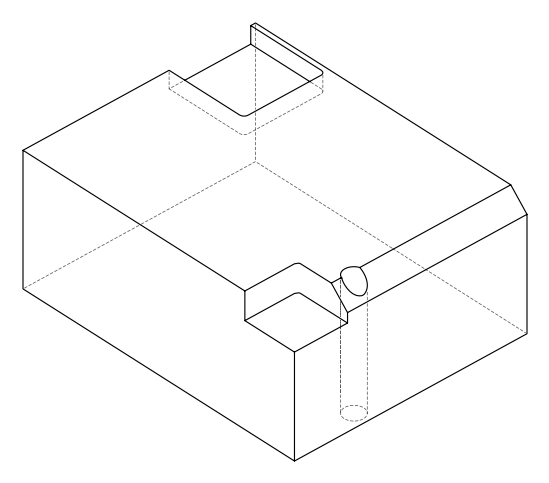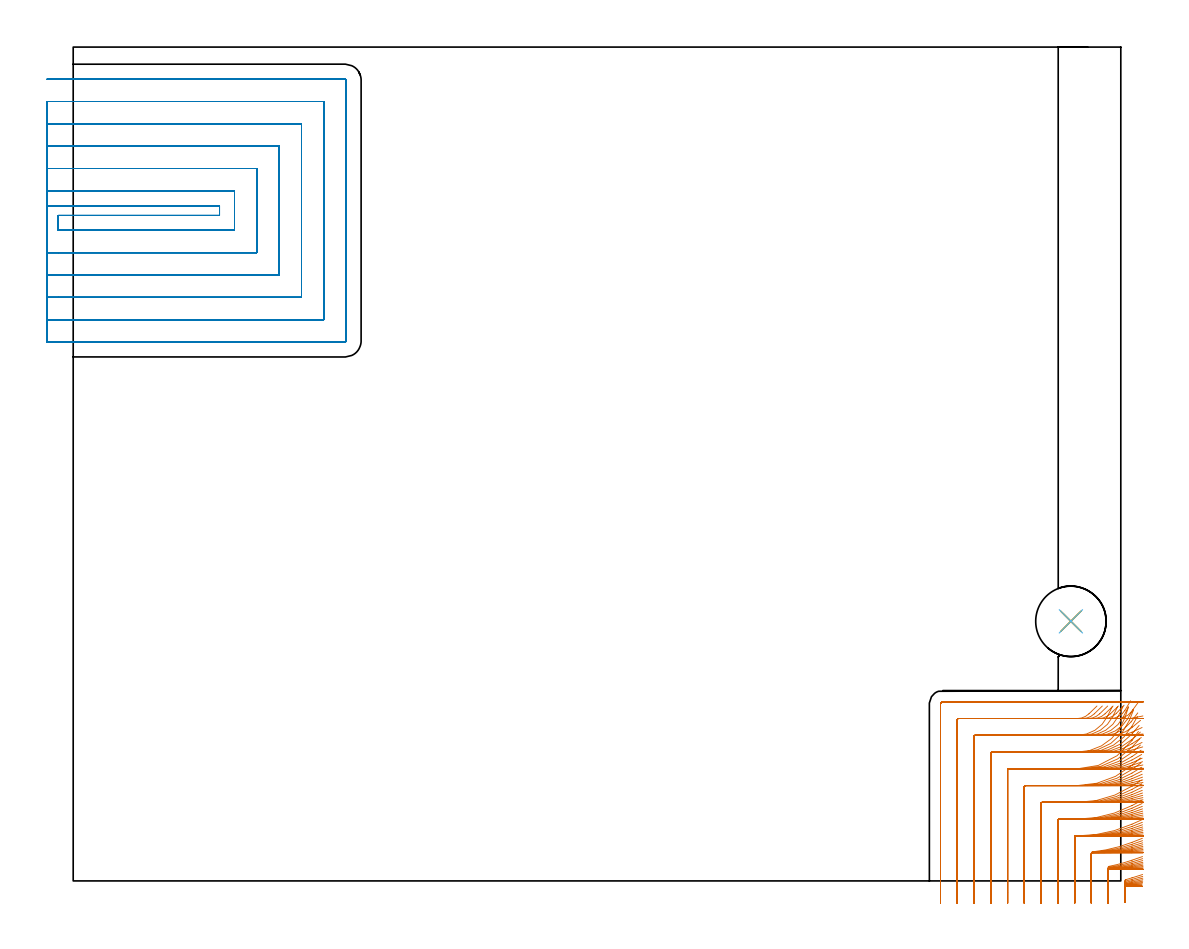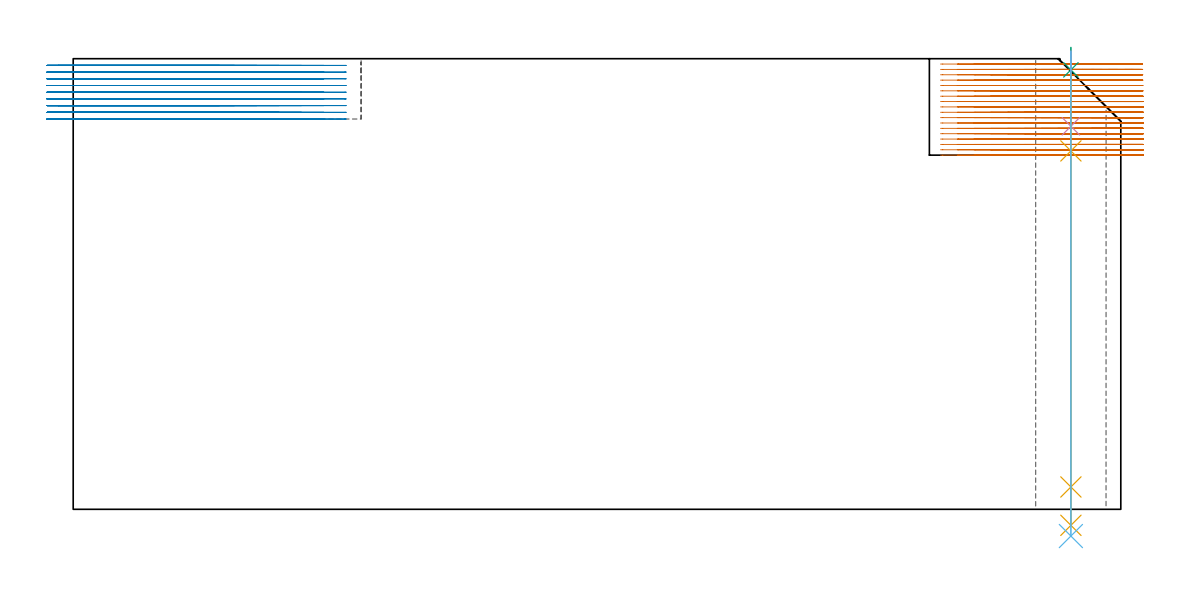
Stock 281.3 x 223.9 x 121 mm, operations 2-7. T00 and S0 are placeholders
(PLAN: 7 operations, 6 tool changes, 67.7 min)
(1 AREA_MILL | FG_CHAMFER_SURFACE | UGT0205_001 | 8.37 min | 25414 mm3)
(2 MILL_CORNER_NOTCH_RECTANGULAR | CORNER_NOTCH_RECTANGULAR | NXT0201_008 | Follow Part, ap 1.5, ae 75% | 29.89 min | 66925 mm3)
(3 MILL_SLOT | SLOT_PARTIAL_RECTANGULAR | UGT0201_007 | Follow Part, ap 2, ae 75% | 28.15 min | 98328 mm3)
(4 SPOT_DRILL | STEP1HOLE | NXT0321_9005460120000 | 0.05 min | 32 mm3)
(5 DRILL_BLIND_HOLE_INTO_CENTER | STEP1HOLE | NXT0301_092 | 0.08 min | 1518 mm3)
(6 GUN_DRILL_THROUGH_HOLE | STEP1HOLE | UGT0307_009 | 0.61 min | 11759 mm3)
(7 DRILL_TO_ENLARGE_THROUGH_HOLE | STEP1HOLE | UGT0301_257 | 0.52 min | 19457 mm3)
(TOOL UGT0205_001 | Chamfer Mill 20 x 3 x 45 deg. | D20 FL50 Z2)
(TOOL NXT0201_008 | ENDMILL 6mm [2P460-0600-NA 1630] | D6 FL26 Z6)
(TOOL UGT0201_007 | End Mill 8 mm | D8 FL19 Z4)
(TOOL NXT0321_9005460120000 | NC Spot Drill, 142deg, 12mm, Carbide, Uncoated | D12 PA142 FL30 Z2)
(TOOL NXT0301_092 | Carbide Drill 12.1mm [860.1-1210-061A1-MM 2214] | D12.1 PA140 FL77 Z2)
(TOOL UGT0307_009 | Gun Drill 12 mm | D12 PA130 FL24 Z1)
(TOOL UGT0301_257 | Twist Drill 18.9 mm | D18.9 PA118 FL135 Z2)
(OP 2 MILL_CORNER_NOTCH_RECTANGULAR)
G17 G21 G94 G90
T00 M6
G54
G17 G0 G90 X287.165 Y1.719 S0 M3
G43 Z131. H1
Z119.561
G94 G1 X284.3 Y0.829 F250.
G2 X282.618 Y0.339 R49.5
G3 X282.4 Y0.054 R0.3
G1 Y-2.791
Y-5.791
G0 Z131.
X287.136 Y6.543
Z119.561
G1 X284.3 Y5.564
G2 X278.14 Y3.915 R45. F500.
G3 X277.9 Y3.625 R0.3
G1 Y-3.
Y-6. F250.
G0 Z131.
X287.096 Y11.445
Z119.561
G1 X284.3 Y10.357
G2 X273.667 Y7.803 R40.5 F500.
G3 X273.4 Y7.508 R0.3
G1 Y-3.
Y-6. F250.
G0 Z131.
X287.039 Y16.456
Z119.561
G1 X284.3 Y15.232
G2 X269.613 Y12.1 R36. F500.
G1 X269.197
G3 X268.9 Y11.803 R0.3
G1 Y-3.
Y-6. F250.
G0 Z131.
X286.954 Y21.632
Z119.561
G1 X284.3 Y20.234
G2 X269.613 Y16.6 R31.5 F500.
G1 X264.697
G3 X264.4 Y16.303 R0.3
G1 Y-3.
Y-6. F250.
G0 Z131.
X286.817 Y27.076
Z119.561
G1 X284.3 Y25.444
G2 X269.613 Y21.1 R27. F500.
G1 X260.197
G3 X259.9 Y20.803 R0.3
G1 Y-3.
Y-6. F250.
G0 Z131.
X286.573 Y33.013
Z119.561
G1 X284.3 Y31.055
G2 X269.613 Y25.6 R22.5 F500.
G1 X255.697
G3 X255.4 Y25.303 R0.3
G1 Y-3.
Y-6. F250.
G0 Z131.
X286.034 Y40.142
Z119.561
G1 X284.3 Y37.694
G2 X269.613 Y30.1 R18. F500.
G1 X251.198
G3 X250.9 Y29.802 R0.3
G1 Y-3.
Y-6. F250.
G0 Z131.
X283.374 Y46.726
Z119.561
G1 X282.435 Y43.877
G2 X269.613 Y34.6 R13.5 F500.
G1 X246.698
G3 X246.4 Y34.302 R0.3
G1 Y-3.
Y-6. F250.
G0 Z131.
X279.008 Y46.787
Z119.561
G1 X277.675 Y44.1
G2 X269.613 Y39.1 R9. F500.
G1 X242.198
G3 X241.9 Y38.802 R0.3
G1 Y-3.
Y-6. F250.
G0 Z131.
X274.901 Y46.966
Z119.561
G1 X272.75 Y44.874
G2 X269.613 Y43.6 R4.5 F500.
G1 X237.698
G3 X237.4 Y43.302 R0.3
G1 Y-3.
Y-6. F250.
G0 Z131.
X272.613 Y48.1
Z119.561
G1 X269.613
X233.5 F500.
G3 X232.9 Y47.5 R0.6
G1 Y-3.
Y-6. F250.
G0 Z131.
X287.191 Y1.209
Z118.122
G1 X284.3 Y0.406
G2 X282.627 Y-0.028 R49.5
G3 X282.4 Y-0.315 R0.3
G1 Y-2.791
Y-5.791
G0 Z131.
X287.167 Y5.977
Z118.122
G1 X284.3 Y5.094
G2 X278.149 Y3.663 R45. F500.
G3 X277.9 Y3.371 R0.3
G1 Y-3.
Y-6. F250.
G0 Z131.
X287.135 Y10.809
Z118.122
G1 X284.3 Y9.828
G2 X273.677 Y7.685 R40.5 F500.
G3 X273.4 Y7.389 R0.3
G1 Y-3.
Y-6. F250.
G0 Z131.
X287.089 Y15.73
Z118.122
G1 X284.3 Y14.626
G2 X271.052 Y12.1 R36. F500.
G1 X269.197
G3 X268.9 Y11.803 R0.3
G1 Y-3.
Y-6. F250.
G0 Z131.
X287.022 Y20.783
Z118.122
G1 X284.3 Y19.521
G2 X271.052 Y16.6 R31.5 F500.
G1 X264.697
G3 X264.4 Y16.303 R0.3
G1 Y-3.
Y-6. F250.
G0 Z131.
X286.914 Y26.046
Z118.122
G1 X284.3 Y24.574
G2 X271.052 Y21.1 R27. F500.
G1 X260.197
G3 X259.9 Y20.803 R0.3
G1 Y-3.
Y-6. F250.
G0 Z131.
X286.725 Y31.68
Z118.122
G1 X284.3 Y29.914
G2 X271.052 Y25.6 R22.5 F500.
G1 X255.697
G3 X255.4 Y25.303 R0.3
G1 Y-3.
Y-6. F250.
G0 Z131.
X286.331 Y38.122
Z118.122
G1 X284.3 Y35.914
G2 X271.052 Y30.1 R18. F500.
G1 X251.198
G3 X250.9 Y29.802 R0.3
G1 Y-3.
Y-6. F250.
G0 Z131.
X284.695 Y45.839
Z118.122
G1 X283.575 Y43.056
G2 X271.052 Y34.6 R13.5 F500.
G1 X246.698
G3 X246.4 Y34.302 R0.3
G1 Y-3.
Y-6. F250.
G0 Z131.
X280.448 Y46.787
Z118.122
G1 X279.114 Y44.1
G2 X271.052 Y39.1 R9. F500.
G1 X242.198
G3 X241.9 Y38.802 R0.3
G1 Y-3.
Y-6. F250.
G0 Z131.
X276.34 Y46.966
Z118.122
G1 X274.19 Y44.874
G2 X271.052 Y43.6 R4.5 F500.
G1 X237.698
G3 X237.4 Y43.302 R0.3
G1 Y-3.
Y-6. F250.
G0 Z131.
X274.052 Y48.1
Z118.122
G1 X271.052
X233.5 F500.
G3 X232.9 Y47.5 R0.6
G1 Y-3.
Y-6. F250.
G0 Z131.
X287.213 Y0.744
Z116.683
G1 X284.3 Y0.028
G2 X282.635 Y-0.35 R49.5
G3 X282.4 Y-0.64 R0.3
G1 Y-2.791
Y-5.791
G0 Z131.
X287.195 Y5.463
Z116.683
G1 X284.3 Y4.676
G2 X278.159 Y3.458 R45. F500.
G3 X277.9 Y3.164 R0.3
G1 Y-3.
Y-6. F250.
G0 Z131.
X287.17 Y10.233
Z116.683
G1 X284.3 Y9.359
G2 X273.688 Y7.618 R40.5 F500.
G3 X273.4 Y7.321 R0.3
G1 Y-3.
Y-6. F250.
G0 Z131.
X287.134 Y15.074
Z116.683
G1 X284.3 Y14.091
G2 X272.495 Y12.1 R36. F500.
G1 X269.197
G3 X268.9 Y11.803 R0.3
G1 Y-3.
Y-6. F250.
G0 Z131.
X287.081 Y20.02
Z116.683
G1 X284.3 Y18.896
G2 X272.495 Y16.6 R31.5 F500.
G1 X264.697
G3 X264.4 Y16.303 R0.3
G1 Y-3.
Y-6. F250.
G0 Z131.
X286.998 Y25.129
Z116.683
G1 X284.3 Y23.818
G2 X272.495 Y21.1 R27. F500.
G1 X260.197
G3 X259.9 Y20.803 R0.3
G1 Y-3.
Y-6. F250.
G0 Z131.
X286.854 Y30.52
Z116.683
G1 X284.3 Y28.946
G2 X272.495 Y25.6 R22.5 F500.
G1 X255.697
G3 X255.4 Y25.303 R0.3
G1 Y-3.
Y-6. F250.
G0 Z131.
X286.565 Y36.48
Z116.683
G1 X284.3 Y34.512
G2 X272.495 Y30.1 R18. F500.
G1 X251.198
G3 X250.9 Y29.802 R0.3
G1 Y-3.
Y-6. F250.
G0 Z131.
X285.739 Y44.12
Z116.683
G1 X284.273 Y41.503
G2 X272.495 Y34.6 R13.5 F500.
G1 X246.698
G3 X246.4 Y34.302 R0.3
G1 Y-3.
Y-6. F250.
G0 Z131.
X281.89 Y46.787
Z116.683
G1 X280.557 Y44.1
G2 X272.495 Y39.1 R9. F500.
G1 X242.198
G3 X241.9 Y38.802 R0.3
G1 Y-3.
Y-6. F250.
G0 Z131.
X277.782 Y46.962
Z116.683
G1 X275.63 Y44.872
G2 X272.495 Y43.6 R4.5 F500.
G1 X237.698
G3 X237.4 Y43.302 R0.3
G1 Y-3.
Y-6. F250.
G0 Z131.
X275.495 Y48.1
Z116.683
G1 X272.495
X233.5 F500.
G3 X232.9 Y47.5 R0.6
G1 Y-3.
Y-6. F250.
G0 Z131.
X287.218 Y0.321
Z115.244
G1 X284.284 Y-0.306
G2 X282.644 Y-0.628 R49.5
G3 X282.4 Y-0.919 R0.3
G1 Y-2.791
Y-5.791
G0 Z131.
X287.219 Y5.001
Z115.244
G1 X284.3 Y4.31
G2 X278.169 Y3.3 R45. F500.
G3 X277.9 Y3.004 R0.3
G1 Y-3.
Y-6. F250.
G0 Z131.
X287.2 Y9.716
Z115.244
G1 X284.3 Y8.949
G2 X273.935 Y7.6 R40.5 F500.
G1 X273.697
G3 X273.4 Y7.303 R0.3
G1 Y-3.
Y-6. F250.
G0 Z131.
X287.173 Y14.488
Z115.244
G1 X284.3 Y13.624
G2 X273.935 Y12.1 R36. F500.
G1 X269.197
G3 X268.9 Y11.803 R0.3
G1 Y-3.
Y-6. F250.
G0 Z131.
X287.133 Y19.341
Z115.244
G1 X284.3 Y18.354
G2 X273.935 Y16.6 R31.5 F500.
G1 X264.697
G3 X264.4 Y16.303 R0.3
G1 Y-3.
Y-6. F250.
G0 Z131.
X287.07 Y24.32
Z115.244
G1 X284.3 Y23.169
G2 X273.935 Y21.1 R27. F500.
G1 X260.197
G3 X259.9 Y20.803 R0.3
G1 Y-3.
Y-6. F250.
G0 Z131.
X286.963 Y29.511
Z115.244
G1 X284.3 Y28.129
G2 X273.935 Y25.6 R22.5 F500.
G1 X255.697
G3 X255.4 Y25.303 R0.3
G1 Y-3.
Y-6. F250.
G0 Z131.
X286.753 Y35.111
Z115.244
G1 X284.3 Y33.384
G2 X273.935 Y30.1 R18. F500.
G1 X251.198
G3 X250.9 Y29.802 R0.3
G1 Y-3.
Y-6. F250.
G0 Z131.
X286.222 Y41.753
Z115.244
G1 X284.3 Y39.45
G2 X273.935 Y34.6 R13.5 F500.
G1 X246.698
G3 X246.4 Y34.302 R0.3
G1 Y-3.
Y-6. F250.
G0 Z131.
X283.319 Y46.701
Z115.244
G1 X281.961 Y44.026
G2 X273.935 Y39.1 R9. F500.
G1 X242.198
G3 X241.9 Y38.802 R0.3
G1 Y-3.
Y-6. F250.
G0 Z131.
X279.223 Y46.962
Z115.244
G1 X277.071 Y44.872
G2 X273.935 Y43.6 R4.5 F500.
G1 X237.698
G3 X237.4 Y43.302 R0.3
G1 Y-3.
Y-6. F250.
G0 Z131.
X276.935 Y48.1
Z115.244
G1 X273.935
X233.5 F500.
G3 X232.9 Y47.5 R0.6
G1 Y-3.
Y-6. F250.
G0 Z131.
X287.191 Y-0.062
Z113.805
G1 X284.24 Y-0.599
G2 X282.653 Y-0.861 R49.5
G3 X282.4 Y-1.154 R0.3
G1 Y-2.791
Y-5.791
G0 Z131.
X287.24 Y4.59
Z113.805
G1 X284.3 Y3.995
G2 X278.178 Y3.188 R45. F500.
G3 X277.9 Y2.892 R0.3
G1 Y-3.
Y-6. F250.
G0 Z131.
X287.226 Y9.258
Z113.805
G1 X284.3 Y8.597
G2 X275.371 Y7.6 R40.5 F500.
G1 X273.697
G3 X273.4 Y7.303 R0.3
G1 Y-3.
Y-6. F250.
G0 Z131.
X287.206 Y13.969
Z113.805
G1 X284.3 Y13.225
G2 X275.371 Y12.1 R36. F500.
G1 X269.197
G3 X268.9 Y11.803 R0.3
G1 Y-3.
Y-6. F250.
G0 Z131.
X287.177 Y18.742
Z113.805
G1 X284.3 Y17.892
G2 X275.371 Y16.6 R31.5 F500.
G1 X264.697
G3 X264.4 Y16.303 R0.3
G1 Y-3.
Y-6. F250.
G0 Z131.
X287.131 Y23.611
Z113.805
G1 X284.3 Y22.619
G2 X275.371 Y21.1 R27. F500.
G1 X260.197
G3 X259.9 Y20.803 R0.3
G1 Y-3.
Y-6. F250.
G0 Z131.
X287.054 Y28.638
Z113.805
G1 X284.3 Y27.448
G2 X275.371 Y25.6 R22.5 F500.
G1 X255.697
G3 X255.4 Y25.303 R0.3
G1 Y-3.
Y-6. F250.
G0 Z131.
X286.905 Y33.959
Z113.805
G1 X284.3 Y32.471
G2 X275.371 Y30.1 R18. F500.
G1 X251.198
G3 X250.9 Y29.802 R0.3
G1 Y-3.
Y-6. F250.
G0 Z131.
X286.55 Y39.959
Z113.805
G1 X284.3 Y37.975
G2 X275.371 Y34.6 R13.5 F500.
G1 X246.698
G3 X246.4 Y34.302 R0.3
G1 Y-3.
Y-6. F250.
G0 Z131.
X284.639 Y46.075
Z113.805
G1 X283.104 Y43.497
G2 X275.371 Y39.1 R9. F500.
G1 X242.198
G3 X241.9 Y38.802 R0.3
G1 Y-3.
Y-6. F250.
G0 Z131.
X280.658 Y46.96
Z113.805
G1 X278.505 Y44.871
G2 X275.371 Y43.6 R4.5 F500.
G1 X237.698
G3 X237.4 Y43.302 R0.3
G1 Y-3.
Y-6. F250.
G0 Z131.
X278.371 Y48.1
Z113.805
G1 X275.371
X233.5 F500.
G3 X232.9 Y47.5 R0.6
G1 Y-3.
Y-6. F250.
G0 Z131.
X287.142 Y-0.412
Z112.367
G1 X284.175 Y-0.855
G2 X282.661 Y-1.058 R49.5
G3 X282.4 Y-1.352 R0.3
G1 Y-2.791
Y-5.791
G0 Z131.
X287.259 Y4.217
Z112.367
G1 X284.3 Y3.72
G2 X278.188 Y3.12 R45. F500.
G3 X277.9 Y2.823 R0.3
G1 Y-3.
Y-6. F250.
G0 Z131.
X287.249 Y8.842
Z112.367
G1 X284.3 Y8.291
G2 X276.853 Y7.6 R40.5 F500.
G1 X273.697
G3 X273.4 Y7.303 R0.3
G1 Y-3.
Y-6. F250.
G0 Z131.
X287.235 Y13.499
Z112.367
G1 X284.3 Y12.879
G2 X276.853 Y12.1 R36. F500.
G1 X269.197
G3 X268.9 Y11.803 R0.3
G1 Y-3.
Y-6. F250.
G0 Z131.
X287.215 Y18.202
Z112.367
G1 X284.3 Y17.493
G2 X276.853 Y16.6 R31.5 F500.
G1 X264.697
G3 X264.4 Y16.303 R0.3
G1 Y-3.
Y-6. F250.
G0 Z131.
X287.184 Y22.975
Z112.367
G1 X284.3 Y22.147
G2 X276.853 Y21.1 R27. F500.
G1 X260.197
G3 X259.9 Y20.803 R0.3
G1 Y-3.
Y-6. F250.
G0 Z131.
X287.131 Y27.861
Z112.367
G1 X284.3 Y26.868
G2 X276.853 Y25.6 R22.5 F500.
G1 X255.697
G3 X255.4 Y25.303 R0.3
G1 Y-3.
Y-6. F250.
G0 Z131.
X287.031 Y32.954
Z112.367
G1 X284.3 Y31.713
G2 X276.853 Y30.1 R18. F500.
G1 X251.198
G3 X250.9 Y29.802 R0.3
G1 Y-3.
Y-6. F250.
G0 Z131.
X286.802 Y38.495
Z112.367
G1 X284.3 Y36.84
G2 X276.853 Y34.6 R13.5 F500.
G1 X246.698
G3 X246.4 Y34.302 R0.3
G1 Y-3.
Y-6. F250.
G0 Z131.
X285.86 Y45.12
Z112.367
G1 X284.065 Y42.716
G2 X276.853 Y39.1 R9. F500.
G1 X242.198
G3 X241.9 Y38.802 R0.3
G1 Y-3.
Y-6. F250.
G0 Z131.
X282.184 Y47.188
Z112.367
G1 X280.123 Y45.008
G2 X276.853 Y43.6 R4.5 F500.
G1 X237.698
G3 X237.4 Y43.302 R0.3
G1 Y-3.
Y-6. F250.
G0 Z131.
X279.853 Y48.1
Z112.367
G1 X276.853
X233.5 F500.
G3 X232.9 Y47.5 R0.6
G1 Y-3.
Y-6. F250.
G0 Z131.
X287.077 Y-0.749
Z110.928
G1 X284.096 Y-1.086
G2 X282.672 Y-1.227 R49.5
G3 X282.4 Y-1.522 R0.3
G1 Y-2.791
Y-5.791
G0 Z131.
X287.275 Y3.856
Z110.928
G1 X284.3 Y3.471
G2 X278.533 Y3.1 R45. F500.
G1 X278.197
G3 X277.9 Y2.803 R0.3
G1 Y-3.
Y-6. F250.
G0 Z131.
X287.269 Y8.44
Z110.928
G1 X284.3 Y8.013
G2 X278.533 Y7.6 R40.5 F500.
G1 X273.697
G3 X273.4 Y7.303 R0.3
G1 Y-3.
Y-6. F250.
G0 Z131.
X287.261 Y13.046
Z110.928
G1 X284.3 Y12.565
G2 X278.533 Y12.1 R36. F500.
G1 X269.197
G3 X268.9 Y11.803 R0.3
G1 Y-3.
Y-6. F250.
G0 Z131.
X287.249 Y17.682
Z110.928
G1 X284.3 Y17.132
G2 X278.533 Y16.6 R31.5 F500.
G1 X264.697
G3 X264.4 Y16.303 R0.3
G1 Y-3.
Y-6. F250.
G0 Z131.
X287.231 Y22.364
Z110.928
G1 X284.3 Y21.723
G2 X278.533 Y21.1 R27. F500.
G1 X260.197
G3 X259.9 Y20.803 R0.3
G1 Y-3.
Y-6. F250.
G0 Z131.
X287.2 Y27.121
Z110.928
G1 X284.3 Y26.352
G2 X278.533 Y25.6 R22.5 F500.
G1 X255.697
G3 X255.4 Y25.303 R0.3
G1 Y-3.
Y-6. F250.
G0 Z131.
X287.142 Y32.01
Z110.928
G1 X284.3 Y31.049
G2 X278.533 Y30.1 R18. F500.
G1 X251.198
G3 X250.9 Y29.802 R0.3
G1 Y-3.
Y-6. F250.
G0 Z131.
X287.012 Y37.176
Z110.928
G1 X284.3 Y35.894
G2 X278.533 Y34.6 R13.5 F500.
G1 X246.698
G3 X246.4 Y34.302 R0.3
G1 Y-3.
Y-6. F250.
G0 Z131.
X286.603 Y43.113
Z110.928
G1 X284.3 Y41.191
G2 X278.533 Y39.1 R9. F500.
G1 X242.198
G3 X241.9 Y38.802 R0.3
G1 Y-3.
Y-6. F250.
G0 Z131.
X283.934 Y48.378
Z110.928
G1 X282.4 Y45.8
G2 X278.533 Y43.6 R4.5 F500.
G1 X237.698
G3 X237.4 Y43.302 R0.3
G1 Y-3.
Y-6. F250.
G0 Z131.
X281.533 Y48.1
Z110.928
G1 X278.533
X233.5 F500.
G3 X232.9 Y47.5 R0.6
G1 Y-3.
Y-6. F250.
G0 Z131.
X287.007 Y-1.064
Z109.489
G1 X284.015 Y-1.276
G2 X282.683 Y-1.353 R49.5
G3 X282.4 Y-1.649 R0.3
G1 Y-2.791
Y-5.791
G0 Z131.
X287.289 Y3.511
Z109.489
G1 X284.3 Y3.259
G2 X280.518 Y3.1 R45. F500.
G1 X278.197
G3 X277.9 Y2.803 R0.3
G1 Y-3.
Y-6. F250.
G0 Z131.
X287.287 Y8.057
Z109.489
G1 X284.3 Y7.777
G2 X280.518 Y7.6 R40.5 F500.
G1 X273.697
G3 X273.4 Y7.303 R0.3
G1 Y-3.
Y-6. F250.
G0 Z131.
X287.283 Y12.614
Z109.489
G1 X284.3 Y12.299
G2 X280.518 Y12.1 R36. F500.
G1 X269.197
G3 X268.9 Y11.803 R0.3
G1 Y-3.
Y-6. F250.
G0 Z131.
X287.278 Y17.188
Z109.489
G1 X284.3 Y16.828
G2 X280.518 Y16.6 R31.5 F500.
G1 X264.697
G3 X264.4 Y16.303 R0.3
G1 Y-3.
Y-6. F250.
G0 Z131.
X287.27 Y21.786
Z109.489
G1 X284.3 Y21.366
G2 X280.518 Y21.1 R27. F500.
G1 X260.197
G3 X259.9 Y20.803 R0.3
G1 Y-3.
Y-6. F250.
G0 Z131.
X287.257 Y26.424
Z109.489
G1 X284.3 Y25.92
G2 X280.518 Y25.6 R22.5 F500.
G1 X255.697
G3 X255.4 Y25.303 R0.3
G1 Y-3.
Y-6. F250.
G0 Z131.
X287.233 Y31.132
Z109.489
G1 X284.3 Y30.502
G2 X280.518 Y30.1 R18. F500.
G1 X251.198
G3 X250.9 Y29.802 R0.3
G1 Y-3.
Y-6. F250.
G0 Z131.
X287.18 Y35.981
Z109.489
G1 X284.3 Y35.141
G2 X280.518 Y34.6 R13.5 F500.
G1 X246.698
G3 X246.4 Y34.302 R0.3
G1 Y-3.
Y-6. F250.
G0 Z131.
X287.022 Y41.194
Z109.489
G1 X284.3 Y39.933
G2 X280.518 Y39.1 R9. F500.
G1 X242.198
G3 X241.9 Y38.802 R0.3
G1 Y-3.
Y-6. F250.
G0 Z131.
X285.92 Y47.851
Z109.489
G1 X284.143 Y45.434
G2 X280.518 Y43.6 R4.5 F500.
G1 X237.698
G3 X237.4 Y43.302 R0.3
G1 Y-3.
Y-6. F250.
G0 Z131.
X283.518 Y48.1
Z109.489
G1 X280.518
X233.5 F500.
G3 X232.9 Y47.5 R0.6
G1 Y-3.
Y-6. F250.
G0 Z131.
X286.955 Y-1.363
Z108.05
G1 X283.955 Y-1.397
G2 X283.397 Y-1.4 R49.5
G1 X282.697
G3 X282.4 Y-1.697 R0.3
G1 Y-2.791
Y-5.791
G0 Z131.
X287.299 Y3.169
Z108.05
G1 X284.3 Y3.109
G2 X283.397 Y3.1 R45. F500.
G1 X278.197
G3 X277.9 Y2.803 R0.3
G1 Y-3.
Y-6. F250.
G0 Z131.
X287.299 Y7.677
Z108.05
G1 X284.3 Y7.61
G2 X283.397 Y7.6 R40.5 F500.
G1 X273.697
G3 X273.4 Y7.303 R0.3
G1 Y-3.
Y-6. F250.
G0 Z131.
X287.299 Y12.187
Z108.05
G1 X284.3 Y12.111
G2 X283.397 Y12.1 R36. F500.
G1 X269.197
G3 X268.9 Y11.803 R0.3
G1 Y-3.
Y-6. F250.
G0 Z131.
X287.299 Y16.699
Z108.05
G1 X284.3 Y16.613
G2 X283.397 Y16.6 R31.5 F500.
G1 X264.697
G3 X264.4 Y16.303 R0.3
G1 Y-3.
Y-6. F250.
G0 Z131.
X287.298 Y21.216
Z108.05
G1 X284.3 Y21.115
G2 X283.397 Y21.1 R27. F500.
G1 X260.197
G3 X259.9 Y20.803 R0.3
G1 Y-3.
Y-6. F250.
G0 Z131.
X287.298 Y25.739
Z108.05
G1 X284.3 Y25.618
G2 X283.397 Y25.6 R22.5 F500.
G1 X255.697
G3 X255.4 Y25.303 R0.3
G1 Y-3.
Y-6. F250.
G0 Z131.
X287.296 Y30.273
Z108.05
G1 X284.3 Y30.123
G2 X283.397 Y30.1 R18. F500.
G1 X251.198
G3 X250.9 Y29.802 R0.3
G1 Y-3.
Y-6. F250.
G0 Z131.
X287.293 Y34.831
Z108.05
G1 X284.3 Y34.63
G2 X283.397 Y34.6 R13.5 F500.
G1 X246.698
G3 X246.4 Y34.302 R0.3
G1 Y-3.
Y-6. F250.
G0 Z131.
X287.285 Y39.447
Z108.05
G1 X284.3 Y39.145
G2 X283.397 Y39.1 R9. F500.
G1 X242.198
G3 X241.9 Y38.802 R0.3
G1 Y-3.
Y-6. F250.
G0 Z131.
X287.239 Y44.294
Z108.05
G1 X284.3 Y43.692
G2 X283.397 Y43.6 R4.5 F500.
G1 X237.698
G3 X237.4 Y43.302 R0.3
G1 Y-3.
Y-6. F250.
G0 Z131.
X286.397 Y48.1
Z108.05
G1 X283.397
X233.5 F500.
G3 X232.9 Y47.5 R0.6
G1 Y-3.
Y-6. F250.
G0 Z131.
X286.953 Y-1.4
Z106.611
G1 X283.953
X282.697
G3 X282.4 Y-1.697 R0.3
G1 Y-2.791
Y-5.791
G0 Z131.
X287.3 Y3.104
Z106.611
G1 X284.3 Y3.1
X284.238 F500.
X278.197
G3 X277.9 Y2.803 R0.3
G1 Y-3.
Y-6. F250.
G0 Z131.
X287.3 Y7.605
Z106.611
G1 X284.3 Y7.6
X284.238 F500.
X273.697
G3 X273.4 Y7.303 R0.3
G1 Y-3.
Y-6. F250.
G0 Z131.
X287.3 Y12.105
Z106.611
G1 X284.3 Y12.1
X284.238 F500.
X269.197
G3 X268.9 Y11.803 R0.3
G1 Y-3.
Y-6. F250.
G0 Z131.
X287.3 Y16.606
Z106.611
G1 X284.3 Y16.6
X284.238 F500.
X264.697
G3 X264.4 Y16.303 R0.3
G1 Y-3.
Y-6. F250.
G0 Z131.
X287.3 Y21.107
Z106.611
G1 X284.3 Y21.1
X284.238 F500.
X260.197
G3 X259.9 Y20.803 R0.3
G1 Y-3.
Y-6. F250.
G0 Z131.
X287.3 Y25.608
Z106.611
G1 X284.3 Y25.6
X284.238 F500.
X255.697
G3 X255.4 Y25.303 R0.3
G1 Y-3.
Y-6. F250.
G0 Z131.
X287.3 Y30.11
Z106.611
G1 X284.3 Y30.1
X284.238 F500.
X251.198
G3 X250.9 Y29.802 R0.3
G1 Y-3.
Y-6. F250.
G0 Z131.
X287.3 Y34.614
Z106.611
G1 X284.3 Y34.6
X284.238 F500.
X246.698
G3 X246.4 Y34.302 R0.3
G1 Y-3.
Y-6. F250.
G0 Z131.
X287.3 Y39.121
Z106.611
G1 X284.3 Y39.1
X284.238 F500.
X242.198
G3 X241.9 Y38.802 R0.3
G1 Y-3.
Y-6. F250.
G0 Z131.
X287.3 Y43.641
Z106.611
G1 X284.3 Y43.6
X284.238 F500.
X237.698
G3 X237.4 Y43.302 R0.3
G1 Y-3.
Y-6. F250.
G0 Z131.
X287.238 Y48.1
Z106.611
G1 X284.238
X233.5 F500.
G3 X232.9 Y47.5 R0.6
G1 Y-3.
Y-6. F250.
G0 Z131.
X286.953 Y-1.4
Z105.172
G1 X283.953
X282.697
G3 X282.4 Y-1.697 R0.3
G1 Y-2.791
Y-5.791
G0 Z131.
X287.3 Y3.1
Z105.172
G1 X284.3
X278.197 F500.
G3 X277.9 Y2.803 R0.3
G1 Y-3.
Y-6. F250.
G0 Z131.
X287.3 Y7.6
Z105.172
G1 X284.3
X273.697 F500.
G3 X273.4 Y7.303 R0.3
G1 Y-3.
Y-6. F250.
G0 Z131.
X287.3 Y12.1
Z105.172
G1 X284.3
X269.197 F500.
G3 X268.9 Y11.803 R0.3
G1 Y-3.
Y-6. F250.
G0 Z131.
X287.3 Y16.6
Z105.172
G1 X284.3
X264.697 F500.
G3 X264.4 Y16.303 R0.3
G1 Y-3.
Y-6. F250.
G0 Z131.
X287.3 Y21.1
Z105.172
G1 X284.3
X260.197 F500.
G3 X259.9 Y20.803 R0.3
G1 Y-3.
Y-6. F250.
G0 Z131.
X287.3 Y25.6
Z105.172
G1 X284.3
X255.697 F500.
G3 X255.4 Y25.303 R0.3
G1 Y-3.
Y-6. F250.
G0 Z131.
X287.3 Y30.1
Z105.172
G1 X284.3
X251.198 F500.
G3 X250.9 Y29.802 R0.3
G1 Y-3.
Y-6. F250.
G0 Z131.
X287.3 Y34.6
Z105.172
G1 X284.3
X246.698 F500.
G3 X246.4 Y34.302 R0.3
G1 Y-3.
Y-6. F250.
G0 Z131.
X287.3 Y39.1
Z105.172
G1 X284.3
X242.198 F500.
G3 X241.9 Y38.802 R0.3
G1 Y-3.
Y-6. F250.
G0 Z131.
X287.3 Y43.6
Z105.172
G1 X284.3
X237.698 F500.
G3 X237.4 Y43.302 R0.3
G1 Y-3.
Y-6. F250.
G0 Z131.
X287.3 Y48.1
Z105.172
G1 X284.3
X233.5 F500.
G3 X232.9 Y47.5 R0.6
G1 Y-3.
Y-6. F250.
G0 Z131.
X286.953 Y-1.4
Z103.733
G1 X283.953
X282.697
G3 X282.4 Y-1.697 R0.3
G1 Y-2.791
Y-5.791
G0 Z131.
X287.3 Y3.1
Z103.733
G1 X284.3
X278.197 F500.
G3 X277.9 Y2.803 R0.3
G1 Y-3.
Y-6. F250.
G0 Z131.
X287.3 Y7.6
Z103.733
G1 X284.3
X273.697 F500.
G3 X273.4 Y7.303 R0.3
G1 Y-3.
Y-6. F250.
G0 Z131.
X287.3 Y12.1
Z103.733
G1 X284.3
X269.197 F500.
G3 X268.9 Y11.803 R0.3
G1 Y-3.
Y-6. F250.
G0 Z131.
X287.3 Y16.6
Z103.733
G1 X284.3
X264.697 F500.
G3 X264.4 Y16.303 R0.3
G1 Y-3.
Y-6. F250.
G0 Z131.
X287.3 Y21.1
Z103.733
G1 X284.3
X260.197 F500.
G3 X259.9 Y20.803 R0.3
G1 Y-3.
Y-6. F250.
G0 Z131.
X287.3 Y25.6
Z103.733
G1 X284.3
X255.697 F500.
G3 X255.4 Y25.303 R0.3
G1 Y-3.
Y-6. F250.
G0 Z131.
X287.3 Y30.1
Z103.733
G1 X284.3
X251.198 F500.
G3 X250.9 Y29.802 R0.3
G1 Y-3.
Y-6. F250.
G0 Z131.
X287.3 Y34.6
Z103.733
G1 X284.3
X246.698 F500.
G3 X246.4 Y34.302 R0.3
G1 Y-3.
Y-6. F250.
G0 Z131.
X287.3 Y39.1
Z103.733
G1 X284.3
X242.198 F500.
G3 X241.9 Y38.802 R0.3
G1 Y-3.
Y-6. F250.
G0 Z131.
X287.3 Y43.6
Z103.733
G1 X284.3
X237.698 F500.
G3 X237.4 Y43.302 R0.3
G1 Y-3.
Y-6. F250.
G0 Z131.
X287.3 Y48.1
Z103.733
G1 X284.3
X233.5 F500.
G3 X232.9 Y47.5 R0.6
G1 Y-3.
Y-6. F250.
G0 Z131.
X286.953 Y-1.4
Z102.294
G1 X283.953
X282.697
G3 X282.4 Y-1.697 R0.3
G1 Y-2.791
Y-5.791
G0 Z131.
X287.3 Y3.1
Z102.294
G1 X284.3
X278.197 F500.
G3 X277.9 Y2.803 R0.3
G1 Y-3.
Y-6. F250.
G0 Z131.
X287.3 Y7.6
Z102.294
G1 X284.3
X273.697 F500.
G3 X273.4 Y7.303 R0.3
G1 Y-3.
Y-6. F250.
G0 Z131.
X287.3 Y12.1
Z102.294
G1 X284.3
X269.197 F500.
G3 X268.9 Y11.803 R0.3
G1 Y-3.
Y-6. F250.
G0 Z131.
X287.3 Y16.6
Z102.294
G1 X284.3
X264.697 F500.
G3 X264.4 Y16.303 R0.3
G1 Y-3.
Y-6. F250.
G0 Z131.
X287.3 Y21.1
Z102.294
G1 X284.3
X260.197 F500.
G3 X259.9 Y20.803 R0.3
G1 Y-3.
Y-6. F250.
G0 Z131.
X287.3 Y25.6
Z102.294
G1 X284.3
X255.697 F500.
G3 X255.4 Y25.303 R0.3
G1 Y-3.
Y-6. F250.
G0 Z131.
X287.3 Y30.1
Z102.294
G1 X284.3
X251.198 F500.
G3 X250.9 Y29.802 R0.3
G1 Y-3.
Y-6. F250.
G0 Z131.
X287.3 Y34.6
Z102.294
G1 X284.3
X246.698 F500.
G3 X246.4 Y34.302 R0.3
G1 Y-3.
Y-6. F250.
G0 Z131.
X287.3 Y39.1
Z102.294
G1 X284.3
X242.198 F500.
G3 X241.9 Y38.802 R0.3
G1 Y-3.
Y-6. F250.
G0 Z131.
X287.3 Y43.6
Z102.294
G1 X284.3
X237.698 F500.
G3 X237.4 Y43.302 R0.3
G1 Y-3.
Y-6. F250.
G0 Z131.
X287.3 Y48.1
Z102.294
G1 X284.3
X233.5 F500.
G3 X232.9 Y47.5 R0.6
G1 Y-3.
Y-6. F250.
G0 Z131.
X286.953 Y-1.4
Z100.856
G1 X283.953
X282.697
G3 X282.4 Y-1.697 R0.3
G1 Y-2.791
Y-5.791
G0 Z131.
X287.3 Y3.1
Z100.856
G1 X284.3
X278.197 F500.
G3 X277.9 Y2.803 R0.3
G1 Y-3.
Y-6. F250.
G0 Z131.
X287.3 Y7.6
Z100.856
G1 X284.3
X273.697 F500.
G3 X273.4 Y7.303 R0.3
G1 Y-3.
Y-6. F250.
G0 Z131.
X287.3 Y12.1
Z100.856
G1 X284.3
X269.197 F500.
G3 X268.9 Y11.803 R0.3
G1 Y-3.
Y-6. F250.
G0 Z131.
X287.3 Y16.6
Z100.856
G1 X284.3
X264.697 F500.
G3 X264.4 Y16.303 R0.3
G1 Y-3.
Y-6. F250.
G0 Z131.
X287.3 Y21.1
Z100.856
G1 X284.3
X260.197 F500.
G3 X259.9 Y20.803 R0.3
G1 Y-3.
Y-6. F250.
G0 Z131.
X287.3 Y25.6
Z100.856
G1 X284.3
X255.697 F500.
G3 X255.4 Y25.303 R0.3
G1 Y-3.
Y-6. F250.
G0 Z131.
X287.3 Y30.1
Z100.856
G1 X284.3
X251.198 F500.
G3 X250.9 Y29.802 R0.3
G1 Y-3.
Y-6. F250.
G0 Z131.
X287.3 Y34.6
Z100.856
G1 X284.3
X246.698 F500.
G3 X246.4 Y34.302 R0.3
G1 Y-3.
Y-6. F250.
G0 Z131.
X287.3 Y39.1
Z100.856
G1 X284.3
X242.198 F500.
G3 X241.9 Y38.802 R0.3
G1 Y-3.
Y-6. F250.
G0 Z131.
X287.3 Y43.6
Z100.856
G1 X284.3
X237.698 F500.
G3 X237.4 Y43.302 R0.3
G1 Y-3.
Y-6. F250.
G0 Z131.
X287.3 Y48.1
Z100.856
G1 X284.3
X233.5 F500.
G3 X232.9 Y47.5 R0.6
G1 Y-3.
Y-6. F250.
G0 Z131.
X286.953 Y-1.4
Z99.417
G1 X283.953
X282.697
G3 X282.4 Y-1.697 R0.3
G1 Y-2.791
Y-5.791
G0 Z131.
X287.3 Y3.1
Z99.417
G1 X284.3
X278.197 F500.
G3 X277.9 Y2.803 R0.3
G1 Y-3.
Y-6. F250.
G0 Z131.
X287.3 Y7.6
Z99.417
G1 X284.3
X273.697 F500.
G3 X273.4 Y7.303 R0.3
G1 Y-3.
Y-6. F250.
G0 Z131.
X287.3 Y12.1
Z99.417
G1 X284.3
X269.197 F500.
G3 X268.9 Y11.803 R0.3
G1 Y-3.
Y-6. F250.
G0 Z131.
X287.3 Y16.6
Z99.417
G1 X284.3
X264.697 F500.
G3 X264.4 Y16.303 R0.3
G1 Y-3.
Y-6. F250.
G0 Z131.
X287.3 Y21.1
Z99.417
G1 X284.3
X260.197 F500.
G3 X259.9 Y20.803 R0.3
G1 Y-3.
Y-6. F250.
G0 Z131.
X287.3 Y25.6
Z99.417
G1 X284.3
X255.697 F500.
G3 X255.4 Y25.303 R0.3
G1 Y-3.
Y-6. F250.
G0 Z131.
X287.3 Y30.1
Z99.417
G1 X284.3
X251.198 F500.
G3 X250.9 Y29.802 R0.3
G1 Y-3.
Y-6. F250.
G0 Z131.
X287.3 Y34.6
Z99.417
G1 X284.3
X246.698 F500.
G3 X246.4 Y34.302 R0.3
G1 Y-3.
Y-6. F250.
G0 Z131.
X287.3 Y39.1
Z99.417
G1 X284.3
X242.198 F500.
G3 X241.9 Y38.802 R0.3
G1 Y-3.
Y-6. F250.
G0 Z131.
X287.3 Y43.6
Z99.417
G1 X284.3
X237.698 F500.
G3 X237.4 Y43.302 R0.3
G1 Y-3.
Y-6. F250.
G0 Z131.
X287.3 Y48.1
Z99.417
G1 X284.3
X233.5 F500.
G3 X232.9 Y47.5 R0.6
G1 Y-3.
Y-6. F250.
G0 Z131.
X286.953 Y-1.4
Z97.978
G1 X283.953
X282.697
G3 X282.4 Y-1.697 R0.3
G1 Y-2.791
Y-5.791
G0 Z131.
X287.3 Y3.1
Z97.978
G1 X284.3
X278.197 F500.
G3 X277.9 Y2.803 R0.3
G1 Y-3.
Y-6. F250.
G0 Z131.
X287.3 Y7.6
Z97.978
G1 X284.3
X273.697 F500.
G3 X273.4 Y7.303 R0.3
G1 Y-3.
Y-6. F250.
G0 Z131.
X287.3 Y12.1
Z97.978
G1 X284.3
X269.197 F500.
G3 X268.9 Y11.803 R0.3
G1 Y-3.
Y-6. F250.
G0 Z131.
X287.3 Y16.6
Z97.978
G1 X284.3
X264.697 F500.
G3 X264.4 Y16.303 R0.3
G1 Y-3.
Y-6. F250.
G0 Z131.
X287.3 Y21.1
Z97.978
G1 X284.3
X260.197 F500.
G3 X259.9 Y20.803 R0.3
G1 Y-3.
Y-6. F250.
G0 Z131.
X287.3 Y25.6
Z97.978
G1 X284.3
X255.697 F500.
G3 X255.4 Y25.303 R0.3
G1 Y-3.
Y-6. F250.
G0 Z131.
X287.3 Y30.1
Z97.978
G1 X284.3
X251.198 F500.
G3 X250.9 Y29.802 R0.3
G1 Y-3.
Y-6. F250.
G0 Z131.
X287.3 Y34.6
Z97.978
G1 X284.3
X246.698 F500.
G3 X246.4 Y34.302 R0.3
G1 Y-3.
Y-6. F250.
G0 Z131.
X287.3 Y39.1
Z97.978
G1 X284.3
X242.198 F500.
G3 X241.9 Y38.802 R0.3
G1 Y-3.
Y-6. F250.
G0 Z131.
X287.3 Y43.6
Z97.978
G1 X284.3
X237.698 F500.
G3 X237.4 Y43.302 R0.3
G1 Y-3.
Y-6. F250.
G0 Z131.
X287.3 Y48.1
Z97.978
G1 X284.3
X233.5 F500.
G3 X232.9 Y47.5 R0.6
G1 Y-3.
Y-6. F250.
G0 Z131.
X286.953 Y-1.4
Z96.539
G1 X283.953
X282.697
G3 X282.4 Y-1.697 R0.3
G1 Y-2.791
Y-5.791
G0 Z131.
X287.3 Y3.1
Z96.539
G1 X284.3
X278.197 F500.
G3 X277.9 Y2.803 R0.3
G1 Y-3.
Y-6. F250.
G0 Z131.
X287.3 Y7.6
Z96.539
G1 X284.3
X273.697 F500.
G3 X273.4 Y7.303 R0.3
G1 Y-3.
Y-6. F250.
G0 Z131.
X287.3 Y12.1
Z96.539
G1 X284.3
X269.197 F500.
G3 X268.9 Y11.803 R0.3
G1 Y-3.
Y-6. F250.
G0 Z131.
X287.3 Y16.6
Z96.539
G1 X284.3
X264.697 F500.
G3 X264.4 Y16.303 R0.3
G1 Y-3.
Y-6. F250.
G0 Z131.
X287.3 Y21.1
Z96.539
G1 X284.3
X260.197 F500.
G3 X259.9 Y20.803 R0.3
G1 Y-3.
Y-6. F250.
G0 Z131.
X287.3 Y25.6
Z96.539
G1 X284.3
X255.697 F500.
G3 X255.4 Y25.303 R0.3
G1 Y-3.
Y-6. F250.
G0 Z131.
X287.3 Y30.1
Z96.539
G1 X284.3
X251.198 F500.
G3 X250.9 Y29.802 R0.3
G1 Y-3.
Y-6. F250.
G0 Z131.
X287.3 Y34.6
Z96.539
G1 X284.3
X246.698 F500.
G3 X246.4 Y34.302 R0.3
G1 Y-3.
Y-6. F250.
G0 Z131.
X287.3 Y39.1
Z96.539
G1 X284.3
X242.198 F500.
G3 X241.9 Y38.802 R0.3
G1 Y-3.
Y-6. F250.
G0 Z131.
X287.3 Y43.6
Z96.539
G1 X284.3
X237.698 F500.
G3 X237.4 Y43.302 R0.3
G1 Y-3.
Y-6. F250.
G0 Z131.
X287.3 Y48.1
Z96.539
G1 X284.3
X233.5 F500.
G3 X232.9 Y47.5 R0.6
G1 Y-3.
Y-6. F250.
G0 Z131.
X286.953 Y-1.4
Z95.1
G1 X283.953
X282.697
G3 X282.4 Y-1.697 R0.3
G1 Y-2.791
Y-5.791
G0 Z131.
X287.3 Y3.1
Z95.1
G1 X284.3
X278.197 F500.
G3 X277.9 Y2.803 R0.3
G1 Y-3.
Y-6. F250.
G0 Z131.
X287.3 Y7.6
Z95.1
G1 X284.3
X273.697 F500.
G3 X273.4 Y7.303 R0.3
G1 Y-3.
Y-6. F250.
G0 Z131.
X287.3 Y12.1
Z95.1
G1 X284.3
X269.197 F500.
G3 X268.9 Y11.803 R0.3
G1 Y-3.
Y-6. F250.
G0 Z131.
X287.3 Y16.6
Z95.1
G1 X284.3
X264.697 F500.
G3 X264.4 Y16.303 R0.3
G1 Y-3.
Y-6. F250.
G0 Z131.
X287.3 Y21.1
Z95.1
G1 X284.3
X260.197 F500.
G3 X259.9 Y20.803 R0.3
G1 Y-3.
Y-6. F250.
G0 Z131.
X287.3 Y25.6
Z95.1
G1 X284.3
X255.697 F500.
G3 X255.4 Y25.303 R0.3
G1 Y-3.
Y-6. F250.
G0 Z131.
X287.3 Y30.1
Z95.1
G1 X284.3
X251.198 F500.
G3 X250.9 Y29.802 R0.3
G1 Y-3.
Y-6. F250.
G0 Z131.
X287.3 Y34.6
Z95.1
G1 X284.3
X246.698 F500.
G3 X246.4 Y34.302 R0.3
G1 Y-3.
Y-6. F250.
G0 Z131.
X287.3 Y39.1
Z95.1
G1 X284.3
X242.198 F500.
G3 X241.9 Y38.802 R0.3
G1 Y-3.
Y-6. F250.
G0 Z131.
X287.3 Y43.6
Z95.1
G1 X284.3
X237.698 F500.
G3 X237.4 Y43.302 R0.3
G1 Y-3.
Y-6. F250.
G0 Z131.
X287.3 Y48.1
Z95.1
G1 X284.3
X233.5 F500.
G3 X232.9 Y47.5 R0.6
G1 Y-3.
Y-6. F250.
G0 Z131.
M5
M2
(OP 3 MILL_SLOT)
G17 G21 G94 G90
T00 M6
G54
G17 G0 G90 X-7. Y181.3 S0 M3
G43 Z131. H0
Z119.2
G94 G1 X-4. F250.
X39.3 F500.
Y178.7
X-4.
Y174.7
X43.3
Y185.3
X-4.
X-7. F250.
Y168.7
X-4.
X49.3 F500.
Y191.3
X-4.
X-7. F250.
Y162.7
X-4.
X55.3 F500.
Y197.3
X-4.
X-7. F250.
Y156.7
X-4.
X61.3 F500.
Y203.3
X-4.
X-7. F250.
Y150.7
X-4.
X67.3 F500.
Y209.3
X-4.
X-7. F250.
Y144.7
X-4.
X73. F500.
G3 X73.3 Y145. R0.3
G1 Y215.
G3 X73. Y215.3 R0.3
G1 X-4.
X-7. F250.
G0 Y181.3 Z117.4
G1 X-4.
X39.3 F500.
Y178.7
X-4.
Y174.7
X43.3
Y185.3
X-4.
X-7. F250.
Y168.7
X-4.
X49.3 F500.
Y191.3
X-4.
X-7. F250.
Y162.7
X-4.
X55.3 F500.
Y197.3
X-4.
X-7. F250.
Y156.7
X-4.
X61.3 F500.
Y203.3
X-4.
X-7. F250.
Y150.7
X-4.
X67.3 F500.
Y209.3
X-4.
X-7. F250.
Y144.7
X-4.
X73. F500.
G3 X73.3 Y145. R0.3
G1 Y215.
G3 X73. Y215.3 R0.3
G1 X-4.
X-7. F250.
G0 Y181.3 Z115.6
G1 X-4.
X39.3 F500.
Y178.7
X-4.
Y174.7
X43.3
Y185.3
X-4.
X-7. F250.
Y168.7
X-4.
X49.3 F500.
Y191.3
X-4.
X-7. F250.
Y162.7
X-4.
X55.3 F500.
Y197.3
X-4.
X-7. F250.
Y156.7
X-4.
X61.3 F500.
Y203.3
X-4.
X-7. F250.
Y150.7
X-4.
X67.3 F500.
Y209.3
X-4.
X-7. F250.
Y144.7
X-4.
X73. F500.
G3 X73.3 Y145. R0.3
G1 Y215.
G3 X73. Y215.3 R0.3
G1 X-4.
X-7. F250.
G0 Y181.3 Z113.8
G1 X-4.
X39.3 F500.
Y178.7
X-4.
Y174.7
X43.3
Y185.3
X-4.
X-7. F250.
Y168.7
X-4.
X49.3 F500.
Y191.3
X-4.
X-7. F250.
Y162.7
X-4.
X55.3 F500.
Y197.3
X-4.
X-7. F250.
Y156.7
X-4.
X61.3 F500.
Y203.3
X-4.
X-7. F250.
Y150.7
X-4.
X67.3 F500.
Y209.3
X-4.
X-7. F250.
Y144.7
X-4.
X73. F500.
G3 X73.3 Y145. R0.3
G1 Y215.
G3 X73. Y215.3 R0.3
G1 X-4.
X-7. F250.
G0 Y181.3 Z112.
G1 X-4.
X39.3 F500.
Y178.7
X-4.
Y174.7
X43.3
Y185.3
X-4.
X-7. F250.
Y168.7
X-4.
X49.3 F500.
Y191.3
X-4.
X-7. F250.
Y162.7
X-4.
X55.3 F500.
Y197.3
X-4.
X-7. F250.
Y156.7
X-4.
X61.3 F500.
Y203.3
X-4.
X-7. F250.
Y150.7
X-4.
X67.3 F500.
Y209.3
X-4.
X-7. F250.
Y144.7
X-4.
X73. F500.
G3 X73.3 Y145. R0.3
G1 Y215.
G3 X73. Y215.3 R0.3
G1 X-4.
X-7. F250.
G0 Y181.3 Z110.2
G1 X-4.
X39.3 F500.
Y178.7
X-4.
Y174.7
X43.3
Y185.3
X-4.
X-7. F250.
Y168.7
X-4.
X49.3 F500.
Y191.3
X-4.
X-7. F250.
Y162.7
X-4.
X55.3 F500.
Y197.3
X-4.
X-7. F250.
Y156.7
X-4.
X61.3 F500.
Y203.3
X-4.
X-7. F250.
Y150.7
X-4.
X67.3 F500.
Y209.3
X-4.
X-7. F250.
Y144.7
X-4.
X73. F500.
G3 X73.3 Y145. R0.3
G1 Y215.
G3 X73. Y215.3 R0.3
G1 X-4.
X-7. F250.
G0 Y181.3 Z108.4
G1 X-4.
X39.3 F500.
Y178.7
X-4.
Y174.7
X43.3
Y185.3
X-4.
X-7. F250.
Y168.7
X-4.
X49.3 F500.
Y191.3
X-4.
X-7. F250.
Y162.7
X-4.
X55.3 F500.
Y197.3
X-4.
X-7. F250.
Y156.7
X-4.
X61.3 F500.
Y203.3
X-4.
X-7. F250.
Y150.7
X-4.
X67.3 F500.
Y209.3
X-4.
X-7. F250.
Y144.7
X-4.
X73. F500.
G3 X73.3 Y145. R0.3
G1 Y215.
G3 X73. Y215.3 R0.3
G1 X-4.
X-7. F250.
G0 Y181.3 Z106.6
G1 X-4.
X39.3 F500.
Y178.7
X-4.
Y174.7
X43.3
Y185.3
X-4.
X-7. F250.
Y168.7
X-4.
X49.3 F500.
Y191.3
X-4.
X-7. F250.
Y162.7
X-4.
X55.3 F500.
Y197.3
X-4.
X-7. F250.
Y156.7
X-4.
X61.3 F500.
Y203.3
X-4.
X-7. F250.
Y150.7
X-4.
X67.3 F500.
Y209.3
X-4.
X-7. F250.
Y144.7
X-4.
X73. F500.
G3 X73.3 Y145. R0.3
G1 Y215.
G3 X73. Y215.3 R0.3
G1 X-4.
X-7. F250.
G0 Y181.3 Z104.8
G1 X-4.
X39.3 F500.
Y178.7
X-4.
Y174.7
X43.3
Y185.3
X-4.
X-7. F250.
Y168.7
X-4.
X49.3 F500.
Y191.3
X-4.
X-7. F250.
Y162.7
X-4.
X55.3 F500.
Y197.3
X-4.
X-7. F250.
Y156.7
X-4.
X61.3 F500.
Y203.3
X-4.
X-7. F250.
Y150.7
X-4.
X67.3 F500.
Y209.3
X-4.
X-7. F250.
Y144.7
X-4.
X73. F500.
G3 X73.3 Y145. R0.3
G1 Y215.
G3 X73. Y215.3 R0.3
G1 X-4.
X-7. F250.
G0 Z131.
M5
M2
(OP 4 SPOT_DRILL)
G17 G21 G94 G90
T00 M6
G54
G17 G0 G90 X267.9 Y69.7 S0 M3
G43 Z131. H0
G94 G81 G98 Z118. F250. R124.
G80
M5
M2
(OP 5 DRILL_BLIND_HOLE_INTO_CENTER)
G17 G21 G94 G90
T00 M6
G54
G17 G0 G90 X267.9 Y69.7 S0 M3
G43 Z131. H1
G94 G81 G98 Z102.85 F250. R123.
G80
M5
M2
(OP 6 GUN_DRILL_THROUGH_HOLE)
G17 G21 G94 G90
T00 M6
G54
G17 G0 G90 X267.9 Y69.7 M8
G43 Z131. H0
Z117.083
S716 M3
G94 G1 Z96.236 F125. M26
G4 X.084
Z6. F250.
G4 X.084
Z-4.298 F125.
G4 X.084
M5
M9
G0 Z117.083
Z131.
M2
(OP 7 DRILL_TO_ENLARGE_THROUGH_HOLE)
G17 G21 G94 G90
T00 M6
G54
G17 G0 G90 X267.9 Y69.7 S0 M3
G43 Z131. H0
G94 G73 G98 Z-7.178 F250. Q18.311 R123.
G80
M5
M2
